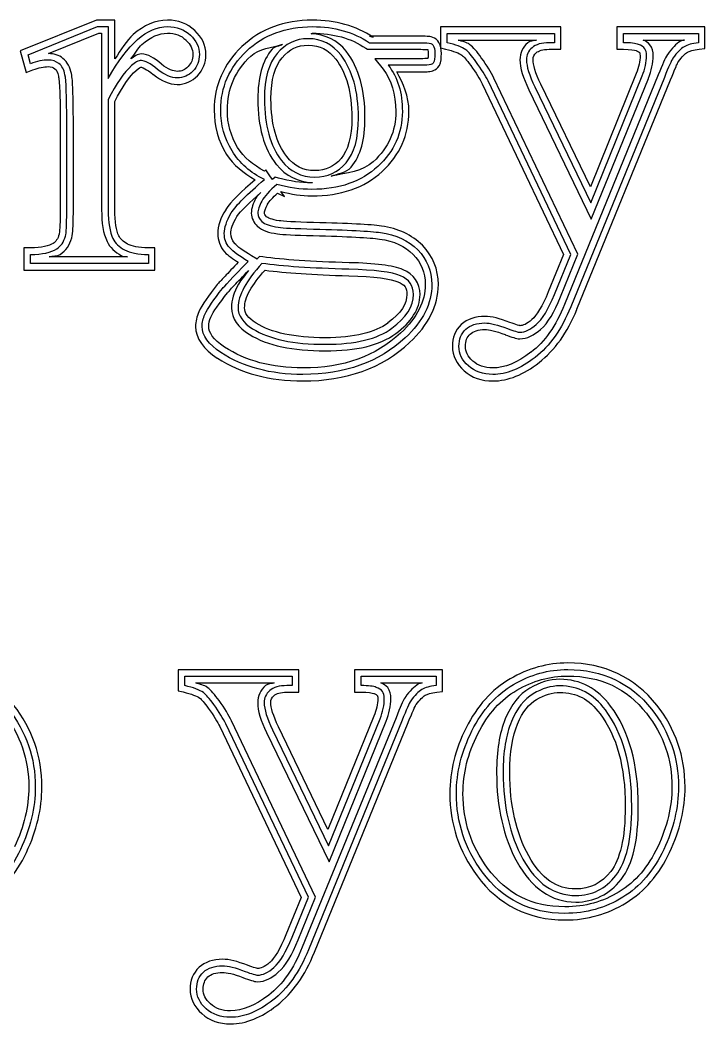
# Model space of a CAD drawing. Extents: x 35 to 204, y 106 to 197.
# Drawn here: x 103.4 to 117.96, y 105.57 to 126.92 of the extents above; entities that cross this region are included whole.
import ezdxf

# ---------------------------------------------------------------- set-up
doc = ezdxf.new("R2010")
doc.units = 0
doc.layers.add('Plast_1', color=7, linetype='CONTINUOUS')

msp = doc.modelspace()

# ---------------------------------------------------------------- linework, layer by layer
at = {"layer": 'Plast_1', "color": 7}
for points in [[(105.02344, 126.91797), (103.40234, 126.26367), (103.53125, 125.80273), (103.67383, 125.85743)], [(105.41418, 126.09159), (105.41418, 126.91776), (105.27356, 126.91776), (105.02344, 126.91797)], [(109.61551, 126.91829), (109.61523, 126.91797)], [(103.62385, 125.98811), (103.57045, 126.18035), (105.0496, 126.77842), (105.27389, 126.77836)], [(104.00389, 126.20508), (105.07614, 126.63867)], [(105.07614, 126.63867), (105.13474, 126.63867), (105.13474, 125.26367), (105.13474, 125.14258), (105.13474, 122.88477)], [(105.27389, 126.77836), (105.27389, 125.67834)], [(109.61518, 126.63885), (109.61523, 126.63867)], [(112.33789, 126.77344), (112.33789, 126.63477), (112.33789, 126.32617), (112.44531, 126.30077)], [(114.645, 126.29688), (114.89695, 126.29688), (114.89695, 126.77344), (112.33789, 126.77344)], [(112.47741, 126.63418), (114.75754, 126.63418), (114.75754, 126.4366), (114.64541, 126.4366)], [(112.47742, 126.43668), (112.47741, 126.63418)], [(117.83207, 126.2989), (117.95707, 126.3106), (117.95707, 126.77349), (116.08598, 126.77349), (116.08598, 126.29693), (116.2266, 126.29693)], [(116.22602, 126.43665), (116.22602, 126.63423), (117.81731, 126.63423), (117.81731, 126.43665)], [(106.9238, 126.49609), (106.9258, 126.49409)], [(110.82738, 126.4366), (111.86332, 126.4366)], [(111.86353, 126.57645), (110.82838, 126.57645), (110.90458, 126.55305)], [(112.71256, 126.49405), (112.71289, 126.49414)], [(112.71289, 126.49414), (114.38086, 126.49414)], [(112.9568, 126.39825), (112.9548, 126.40025), (112.9528, 126.40225)], [(116.64644, 126.49412), (117.52144, 126.49412)], [(108.11523, 126.35547), (108.11323, 126.35547)], [(110.33392, 126.2538), (110.33392, 126.2558)], [(110.75, 126.32031), (110.7852, 126.29691), (111.86332, 126.29691)], [(116.49418, 126.26963), (116.49618, 126.26963), (116.50018, 126.26763)], [(116.56658, 126.22663), (116.56858, 126.22463), (116.57058, 126.22263)], [(117.16595, 126.19338), (117.16195, 126.18938), (117.15995, 126.18538)], [(106.40823, 125.97847), (106.40623, 125.98047)], [(111.86322, 126.09559), (110.9433, 126.09559), (111.11713, 125.87098)], [(111.86332, 125.95608), (111.22788, 125.95608)], [(112.30868, 125.9433), (112.31068, 125.9473), (112.31468, 125.9533)], [(117.39057, 126.02924), (117.39257, 126.03124), (117.39457, 126.03524)], [(104.13867, 125.88473), (104.14067, 125.88473), (104.14267, 125.88273)], [(105.86527, 125.84741), (105.86727, 125.84941)], [(106.2325, 125.76156), (106.2345, 125.76156), (106.2345, 125.75956)], [(111.40629, 125.8162), (111.86332, 125.8162)], [(112.17973, 125.8417), (112.18173, 125.8437)], [(114.34103, 125.49678), (115.53183, 123.02975), (116.62651, 125.73174)], [(116.49848, 125.78513), (115.52191, 123.37497), (114.46723, 125.55661)], [(116.96659, 125.75178), (114.9744, 120.87092)], [(104.21887, 125.72648), (104.21887, 125.72448), (104.21887, 125.72048)], [(113.22266, 125.56444), (114.95313, 121.93163), (114.62891, 121.13866)], [(114.75755, 121.08611), (115.10465, 121.93515), (113.34782, 125.62502)], [(114.88649, 121.03301), (115.25758, 121.93926), (113.47243, 125.68536)], [(114.21484, 125.43749), (114.21484, 125.43549), (115.54297, 122.68549), (116.75586, 125.67767), (116.75586, 125.67967)], [(117.09643, 125.69978), (115.10465, 120.81912)], [(115.23432, 120.76552), (115.23432, 120.76752), (117.2265, 125.64838)], [(105.27389, 125.22979), (105.27389, 122.88558)], [(105.4141, 122.88452), (105.4141, 125.1892)], [(104.25427, 124.73806), (104.25427, 122.84353)], [(104.39281, 122.84288), (104.39281, 124.73854)], [(104.53337, 122.84375), (104.53337, 124.73828)], [(108.84766, 123.8457), (108.84966, 123.8457)], [(108.89456, 123.55845), (108.82226, 123.57995), (108.76566, 123.53115), (108.76366, 123.52915), (108.70896, 123.60535), (108.62306, 123.73035), (108.59376, 123.70695)], [(108.59524, 123.52646), (108.59531, 123.52636)], [(108.51767, 123.25223), (108.51758, 123.25194)], [(108.87116, 123.23614), (109.0196, 123.16384), (108.9434, 123.27322)], [(108.41406, 123.13476), (108.41406, 123.13276)], [(108.65823, 122.99976), (108.66023, 123.00176)], [(107.77143, 122.88867), (107.77143, 122.88667)], [(108.00986, 122.74242), (108.00986, 122.74442)], [(108.44331, 122.53511), (108.44531, 122.53511), (108.44731, 122.53311)], [(104.23257, 122.36501), (104.23257, 122.36301)], [(105.5021, 122.33178), (105.5, 122.33178)], [(104.49997, 122.28511), (104.49997, 122.28711)], [(107.95905, 122.17011), (107.95905, 122.17211)], [(111.04106, 122.26166), (111.04306, 122.26166)], [(103.6232, 122.07395), (103.48453, 122.07395), (103.48453, 121.60325), (106.26773, 121.60325), (106.26773, 122.07395), (106.12906, 122.07395)], [(106.12828, 121.93509), (106.12828, 121.74286), (103.62387, 121.74286), (103.62387, 121.93509)], [(107.74604, 121.99018), (107.74804, 121.98818), (107.75004, 121.98418)], [(108.56067, 121.88084), (108.48837, 121.89084), (108.43957, 121.83814), (108.43757, 121.83614), (108.32038, 121.90644)], [(105.68356, 121.8828), (104.0195, 121.8828)], [(111.54509, 121.60936), (111.54309, 121.60936)], [(107.81262, 121.12103), (107.81262, 121.12303), (107.81462, 121.12303)], [(111.22066, 120.47851), (111.21866, 120.47651)], [(112.77933, 120.4472), (112.77733, 120.4452), (112.77533, 120.4452)], [(114.28125, 120.55077), (114.28125, 120.54877)], [(113.70871, 120.23034), (113.71071, 120.22834)], [(114.26151, 119.8553), (114.25951, 119.8553)], [(107.59376, 119.73027), (107.59576, 119.73027)], [(106.76367, 113.10352), (106.76367, 112.96484), (106.76367, 112.65625), (106.87109, 112.63085)], [(109.07074, 112.6269), (109.3227, 112.6269), (109.3227, 113.10347), (106.76367, 113.10352)], [(106.90256, 112.96406), (109.18269, 112.96406), (109.18269, 112.76648), (109.07056, 112.76648)], [(106.90256, 112.76656), (106.90256, 112.96406)], [(112.25776, 112.62693), (112.38276, 112.64063), (112.38276, 113.10352), (110.51167, 113.10352), (110.51167, 112.62695), (110.65034, 112.62695)], [(110.65117, 112.76652), (110.65117, 112.9641), (112.24245, 112.9641), (112.24245, 112.76652)], [(107.13656, 112.82415), (107.13672, 112.82422)], [(107.13672, 112.82422), (108.80469, 112.82422)], [(107.38079, 112.72835), (107.37879, 112.73035), (107.37679, 112.73235)], [(111.07032, 112.82421), (111.94923, 112.82421)], [(110.91792, 112.59965), (110.92192, 112.59965), (110.92592, 112.59765)], [(110.99232, 112.55665), (110.99432, 112.55465), (110.99432, 112.55265)], [(111.58988, 112.52347), (111.58788, 112.51947), (111.58588, 112.51547)], [(111.81626, 112.35921), (111.81826, 112.36121), (111.82026, 112.36521)], [(110.92232, 112.11514), (109.94575, 109.70304), (108.89302, 111.88663)], [(111.39252, 112.08187), (109.40033, 107.20101)], [(115.72852, 112.16598), (115.73052, 112.16598), (115.73052, 112.16398)], [(107.64648, 111.89452), (109.37695, 108.25976), (109.05273, 107.46874)], [(109.18269, 107.41599), (109.52979, 108.26503), (107.77296, 111.9549)], [(109.31243, 107.36311), (109.68157, 108.26936), (107.89837, 112.01546)], [(108.64063, 111.76562), (109.96875, 109.01562), (111.17969, 112.0078)], [(108.76618, 111.82666), (109.95698, 109.35963), (111.05166, 112.06161)], [(111.52157, 112.02965), (109.52979, 107.14899)], [(109.65805, 107.09553), (111.65024, 111.97835)], [(113.9668, 109.00973), (113.9688, 109.00973)], [(107.20502, 106.77727), (107.20302, 106.77527), (107.20102, 106.77327)], [(108.23436, 106.82024), (108.23236, 106.82024)], [(108.70703, 106.88085), (108.70503, 106.87885)], [(108.1347, 106.56043), (108.1347, 106.55843)]]:
    msp.add_lwpolyline(points, dxfattribs=at)
for points in [[(106.53318, 126.63867)], [(108.98243, 126.40422)], [(109.52445, 126.52204)], [(109.52539, 126.3828)], [(108.54191, 121.74284)], [(108.60733, 121.59956)], [(115.04102, 113.24805)], [(115.04056, 113.10823)], [(115.04102, 112.96875)], [(114.87502, 112.76114)], [(114.87505, 112.90035)], [(114.87505, 112.62101)]]:
    msp.add_lwpolyline(points, close=True, dxfattribs=at)
for points in [[(106.53332, 126.91776), (106.27836, 126.91776), (106.03264, 126.80804), (105.80481, 126.60917)], [(107.11535, 126.69706), (106.96141, 126.84244), (106.75786, 126.91776), (106.53332, 126.91776)], [(109.61523, 126.91797), (109.01717, 126.91797), (108.50804, 126.72921), (108.11523, 126.35547)], [(110.90458, 126.55305), (110.53846, 126.79714), (110.10458, 126.91829), (109.61551, 126.91829)], [(105.27389, 125.67834), (105.683283, 126.411687), (106.103357, 126.77836), (106.53411, 126.77836)], [(105.80481, 126.60917), (105.66827, 126.48999), (105.54301, 126.27434), (105.41418, 126.09159)], [(105.98826, 126.39844), (106.1805, 126.56624), (106.35739, 126.63867), (106.53318, 126.63867)], [(106.53317, 126.63867), (106.70022, 126.63867), (106.82142, 126.59277), (106.9238, 126.49609)], [(106.53411, 126.77836), (106.729903, 126.77836), (106.89188, 126.71784), (107.02004, 126.5968)], [(107.02004, 126.5968), (107.148193, 126.47932), (107.21227, 126.342263), (107.21227, 126.18563)], [(107.35168, 126.18534), (107.35168, 126.3794), (107.26538, 126.55888), (107.11535, 126.69706)], [(108.21084, 126.25505), (108.577513, 126.603923), (109.045643, 126.77836), (109.61523, 126.77836)], [(109.58978, 126.62885), (109.60028, 126.62897), (109.60468, 126.63885), (109.61518, 126.63885)], [(110.33392, 126.2558), (110.14706, 126.49762), (109.88098, 126.6078), (109.58978, 126.62885)], [(109.61523, 126.77836), (110.081577, 126.77836), (110.485627, 126.66444), (110.82738, 126.4366)], [(109.61523, 126.63867), (110.05886, 126.63867), (110.43261, 126.53191), (110.75, 126.32031)], [(105.75779, 126.0918), (105.83449, 126.1857), (105.9135, 126.33318), (105.98826, 126.39844)], [(106.9258, 126.49409), (107.03119, 126.39749), (107.07229, 126.30408), (107.07229, 126.1855)], [(108.30665, 126.15422), (108.4825, 126.32153), (108.75677, 126.3236), (108.98243, 126.40422)], [(108.98242, 126.4043), (108.91262, 126.354), (108.81472, 126.3663), (108.75586, 126.29688)], [(109.52445, 126.52204), (109.261017, 126.52204), (109.0403, 126.417023), (108.8623, 126.20699)], [(108.96875, 126.11718), (109.1248, 126.30132), (109.29903, 126.3828), (109.52539, 126.3828)], [(110.22398, 126.16961), (110.04242, 126.404563), (109.809243, 126.52204), (109.52445, 126.52204)], [(109.52539, 126.3828), (109.77182, 126.3828), (109.9533, 126.291), (110.11328, 126.08397)], [(111.86332, 126.4366), (112.0164, 126.4366), (112.1054, 126.431267), (112.13032, 126.4206)], [(112.05298, 126.57245), (112.00368, 126.57545), (111.94169, 126.57645), (111.86353, 126.57645)], [(112.17213, 126.55095), (112.12453, 126.56865), (112.09723, 126.56975), (112.05298, 126.57245)], [(112.13032, 126.4206), (112.155253, 126.413467), (112.173053, 126.399233), (112.18372, 126.3779)], [(112.30298, 126.44353), (112.27548, 126.49363), (112.22368, 126.53463), (112.17213, 126.55095)], [(112.18372, 126.3779), (112.205053, 126.345833), (112.21572, 126.288873), (112.21572, 126.20702)], [(112.35568, 126.2072), (112.35568, 126.2968), (112.34768, 126.36957), (112.30298, 126.44353)], [(112.87257, 126.28717), (112.79069, 126.344103), (112.658973, 126.39394), (112.47742, 126.43668)], [(112.9528, 126.40225), (112.8942, 126.44295), (112.79392, 126.46475), (112.71256, 126.49405)], [(113.20485, 126.117), (113.11205, 126.24692), (113.03794, 126.33739), (112.9568, 126.39825)], [(114.19141, 126.43554), (114.08652, 126.34494), (114.02539, 126.21272), (114.02539, 126.07421)], [(114.38086, 126.49414), (114.31916, 126.47174), (114.23984, 126.47764), (114.19141, 126.43554)], [(114.64541, 126.4366), (114.48521, 126.4366), (114.36417, 126.401003), (114.28229, 126.32981)], [(116.54642, 126.39925), (116.485887, 126.424183), (116.379087, 126.43665), (116.22602, 126.43665)], [(116.67991, 126.30845), (116.651443, 126.347583), (116.606947, 126.37785), (116.54642, 126.39925)], [(116.78902, 126.39256), (116.75322, 126.44036), (116.69962, 126.46736), (116.64644, 126.49412)], [(116.85742, 126.16404), (116.85742, 126.24554), (116.84062, 126.32529), (116.78902, 126.39256)], [(117.44134, 126.47072), (117.34294, 126.41162), (117.25749, 126.31925), (117.16595, 126.19338)], [(117.52144, 126.49412), (117.49764, 126.48382), (117.46304, 126.48372), (117.44134, 126.47072)], [(117.81731, 126.43665), (117.685597, 126.422383), (117.58414, 126.393917), (117.51294, 126.35125)], [(104.31248, 126.10352), (104.22708, 126.17232), (104.11764, 126.20384), (104.00389, 126.20508)], [(105.9785, 126.19727), (105.8947, 126.19727), (105.82678, 126.14147), (105.75779, 126.0918)], [(106.40623, 125.98047), (106.24591, 126.11087), (106.12992, 126.19727), (105.9785, 126.19727)], [(107.07229, 126.1855), (107.07229, 126.07765), (107.04199, 126.00158), (106.97269, 125.92964)], [(107.21227, 126.18563), (107.21227, 126.04679), (107.165993, 125.929313), (107.07344, 125.8332)], [(107.17395, 125.73612), (107.28978, 125.85641), (107.35168, 126.0155), (107.35168, 126.18534)], [(108.11323, 126.35547), (107.72687, 125.98426), (107.52729, 125.52489), (107.52729, 125.00586)], [(107.66617, 125.00551), (107.66617, 125.489663), (107.847727, 125.906177), (108.21084, 126.25505)], [(108.75586, 126.29688), (108.5472, 126.05066), (108.45508, 125.6936), (108.45508, 125.24023)], [(108.8623, 126.20699), (108.684307, 125.996957), (108.59531, 125.674783), (108.59531, 125.24047)], [(110.59243, 124.83998), (110.59243, 125.406007), (110.469613, 125.849217), (110.22398, 126.16961)], [(110.73236, 124.83973), (110.73236, 125.42594), (110.60369, 125.90192), (110.33392, 126.2538)], [(111.86332, 126.29691), (111.93822, 126.29691), (111.99742, 126.29491), (112.03715, 126.29291)], [(112.03715, 126.29291), (112.06895, 126.29091), (112.07635, 126.28891), (112.06835, 126.29291)], [(112.06835, 126.29291), (112.06435, 126.29791), (112.07635, 126.27091), (112.07635, 126.20701)], [(112.07635, 126.20701), (112.07635, 126.13731), (112.06835, 126.10961), (112.06635, 126.09959)], [(112.21572, 126.20702), (112.21572, 126.11446), (112.20682, 126.05038), (112.18902, 126.01478)], [(112.31468, 125.9533), (112.35408, 126.0322), (112.35568, 126.1057), (112.35568, 126.2072)], [(112.44531, 126.30077), (112.61797, 126.26017), (112.73733, 126.21057), (112.79297, 126.17187)], [(112.79297, 126.17187), (112.82657, 126.14587), (112.89493, 126.07207), (112.97852, 125.95507)], [(113.09151, 126.03619), (113.00251, 126.16079), (112.92953, 126.24445), (112.87257, 126.28717)], [(114.28229, 126.32981), (114.20397, 126.26217), (114.16481, 126.17673), (114.16481, 126.07349)], [(114.30512, 126.07419), (114.30512, 126.14219), (114.32172, 126.17989), (114.37352, 126.22458)], [(114.37352, 126.22458), (114.42142, 126.26618), (114.50547, 126.29688), (114.645, 126.29688)], [(116.2266, 126.29693), (116.37209, 126.29693), (116.47193, 126.27873), (116.49418, 126.26963)], [(116.57858, 126.16403), (116.57858, 126.0414), (116.55288, 125.91625), (116.49848, 125.78513)], [(116.50018, 126.26763), (116.54198, 126.25283), (116.55868, 126.23753), (116.56658, 126.22663)], [(116.57058, 126.22263), (116.56758, 126.22663), (116.57858, 126.21003), (116.57858, 126.16403)], [(116.62651, 125.73174), (116.687043, 125.877693), (116.71731, 126.02187), (116.71731, 126.16427)], [(116.71731, 126.16427), (116.71731, 126.228337), (116.704843, 126.276397), (116.67991, 126.30845)], [(116.75586, 125.67967), (116.82206, 125.83985), (116.85742, 126.0025), (116.85742, 126.16404)], [(117.15995, 126.18538), (117.10815, 126.10488), (117.05636, 125.97808), (116.96659, 125.75178)], [(117.51294, 126.35125), (117.44174, 126.308517), (117.36342, 126.228417), (117.27798, 126.11095)], [(117.39457, 126.03524), (117.47147, 126.13959), (117.54116, 126.20677), (117.58402, 126.2325)], [(117.58402, 126.2325), (117.62862, 126.2592), (117.71248, 126.2859), (117.83207, 126.2989)], [(103.99764, 126.06821), (103.88728, 126.06821), (103.762683, 126.04151), (103.62385, 125.98811)], [(104.22725, 125.99341), (104.166717, 126.043277), (104.09018, 126.06821), (103.99764, 126.06821)], [(104.35541, 125.75312), (104.334077, 125.863473), (104.291357, 125.94357), (104.22725, 125.99341)], [(104.49217, 125.7793), (104.46667, 125.91137), (104.41007, 126.02766), (104.31248, 126.10352)], [(105.7705, 125.95067), (105.610307, 125.804717), (105.44477, 125.564423), (105.27389, 125.22979)], [(105.97876, 126.05747), (105.914693, 126.05747), (105.845273, 126.02187), (105.7705, 125.95067)], [(106.32051, 125.87058), (106.167437, 125.995173), (106.05352, 126.05747), (105.97876, 126.05747)], [(106.74222, 125.82808), (106.66332, 125.82808), (106.54933, 125.87008), (106.40823, 125.97847)], [(107.80665, 125.00578), (107.80665, 125.45506), (107.96679, 125.82768), (108.30665, 126.15422)], [(108.73438, 125.24022), (108.73438, 125.65548), (108.82138, 125.94333), (108.96875, 126.11718)], [(110.11328, 126.08397), (110.33478, 125.79506), (110.45312, 125.38568), (110.45313, 124.83983)], [(111.22788, 125.95608), (111.427233, 125.699767), (111.52691, 125.372253), (111.52691, 124.97354)], [(112.03705, 126.09959), (111.99735, 126.09759), (111.93815, 126.09559), (111.86322, 126.09559)], [(112.13032, 125.97208), (112.105387, 125.961413), (112.016387, 125.95608), (111.86332, 125.95608)], [(112.06635, 126.09959), (112.06935, 126.10159), (112.06685, 126.10159), (112.03705, 126.09959)], [(112.18902, 126.01478), (112.178353, 125.99698), (112.158787, 125.982747), (112.13032, 125.97208)], [(112.18173, 125.8437), (112.22803, 125.8614), (112.27673, 125.89), (112.30868, 125.9433)], [(112.97852, 125.95507), (113.09317, 125.79524), (113.17494, 125.66305), (113.22266, 125.56444)], [(113.34782, 125.62502), (113.29442, 125.73538), (113.208983, 125.872437), (113.09151, 126.03619)], [(113.47243, 125.68536), (113.41333, 125.80747), (113.32514, 125.94932), (113.20485, 126.117)], [(114.02539, 126.07421), (114.02539, 125.89603), (114.09299, 125.69236), (114.21484, 125.43749)], [(114.16481, 126.07349), (114.16481, 125.934657), (114.22355, 125.74242), (114.34103, 125.49678)], [(114.46723, 125.55661), (114.35416, 125.79302), (114.30512, 125.9747), (114.30512, 126.07419)], [(117.27798, 126.11095), (117.245913, 126.061083), (117.185397, 125.924027), (117.09643, 125.69978)], [(117.2265, 125.64838), (117.3132, 125.86693), (117.3766, 126.00626), (117.39057, 126.02924)], [(103.67383, 125.85743), (103.8011, 125.90643), (103.91019, 125.92773), (103.99805, 125.92773)], [(103.99805, 125.92773), (104.06555, 125.92773), (104.10506, 125.91243), (104.13867, 125.88473)], [(104.14267, 125.88273), (104.17327, 125.85893), (104.20167, 125.81513), (104.21887, 125.72648)], [(104.39281, 124.73854), (104.39281, 125.308127), (104.380343, 125.64632), (104.35541, 125.75312)], [(104.52337, 125.42383), (104.51737, 125.59304), (104.51017, 125.69956), (104.49217, 125.7793)], [(105.4141, 125.1892), (105.57459, 125.49784), (105.73081, 125.72489), (105.86527, 125.84741)], [(105.86727, 125.84941), (105.92767, 125.90691), (105.96617, 125.91781), (105.9786, 125.91781)], [(105.9786, 125.91781), (105.9756, 125.91781), (106.08805, 125.87911), (106.2325, 125.76156)], [(106.2345, 125.75956), (106.4053, 125.62757), (106.57254, 125.54862), (106.74231, 125.54862)], [(106.74236, 125.68902), (106.617767, 125.68902), (106.47715, 125.74954), (106.32051, 125.87058)], [(106.97269, 125.92964), (106.90239, 125.85674), (106.8355, 125.82808), (106.74222, 125.82808)], [(106.74231, 125.54862), (106.90534, 125.54862), (107.05907, 125.61682), (107.17395, 125.73612)], [(107.07344, 125.8332), (106.98088, 125.73708), (106.87052, 125.68902), (106.74236, 125.68902)], [(111.11713, 125.87098), (111.29496, 125.64234), (111.38666, 125.34801), (111.38666, 124.97255)], [(111.66606, 124.97245), (111.66606, 125.30577), (111.54335, 125.56654), (111.40629, 125.8162)], [(111.86332, 125.8162), (111.94142, 125.8162), (112.00351, 125.81715), (112.05277, 125.8202)], [(112.05277, 125.8202), (112.09977, 125.8232), (112.12557, 125.81984), (112.17973, 125.8417)], [(104.21887, 125.72048), (104.22487, 125.69378), (104.23817, 125.58006), (104.24427, 125.41384)], [(104.24427, 125.41384), (104.25027, 125.24763), (104.25427, 125.02184), (104.25427, 124.73806)], [(104.53337, 124.73828), (104.53337, 125.02409), (104.53037, 125.25185), (104.52337, 125.42383)], [(108.45508, 125.24023), (108.45508, 124.65776), (108.58035, 124.18771), (108.84766, 123.8457)], [(108.59531, 125.24047), (108.59531, 124.678003), (108.716347, 124.24191), (108.95842, 123.93219)], [(109.06836, 124.01757), (108.85152, 124.29501), (108.73438, 124.69777), (108.73438, 125.24022)], [(107.52729, 125.00586), (107.52729, 124.66552), (107.61399, 124.34715), (107.78706, 124.0625)], [(107.90646, 124.13511), (107.746267, 124.398543), (107.66617, 124.688677), (107.66617, 125.00551)], [(108.0254, 124.2089), (107.87878, 124.45066), (107.80665, 124.71312), (107.80665, 125.00578)], [(111.38666, 124.97255), (111.38666, 124.55248), (111.23312, 124.2079), (110.90814, 123.90614)], [(111.52691, 124.97354), (111.52691, 124.517873), (111.352473, 124.128063), (111.0036, 123.80411)], [(111.0977, 123.70096), (111.47047, 124.04711), (111.66606, 124.48118), (111.66606, 124.97245)], [(110.45313, 124.83983), (110.45312, 124.4242), (110.36693, 124.1402), (110.22461, 123.9746)], [(110.33077, 123.88414), (110.50521, 124.087053), (110.59243, 124.405667), (110.59243, 124.83998)], [(110.43744, 123.79286), (110.64395, 124.03308), (110.73236, 124.38674), (110.73236, 124.83973)], [(107.78706, 124.0625), (107.92955, 123.83136), (108.15577, 123.66851), (108.39643, 123.52148)], [(108.59531, 123.52636), (108.296277, 123.67232), (108.06666, 123.875237), (107.90646, 124.13511)], [(108.59376, 123.70695), (108.35539, 123.83805), (108.15697, 123.99548), (108.0254, 124.2089)], [(108.84966, 123.8457), (109.0444, 123.59854), (109.31699, 123.47837), (109.61724, 123.46289)], [(108.95842, 123.93219), (109.14354, 123.697237), (109.378497, 123.57976), (109.66329, 123.57976)], [(109.66406, 123.71874), (109.41763, 123.71874), (109.23196, 123.80994), (109.06836, 124.01757)], [(109.66329, 123.57976), (109.933843, 123.57976), (110.156337, 123.68122), (110.33077, 123.88414)], [(110.22461, 123.9746), (110.07342, 123.79872), (109.89974, 123.71874), (109.66406, 123.71874)], [(110.90814, 123.90614), (110.68925, 123.70288), (110.34131, 123.6646), (110.01361, 123.5995)], [(111.0036, 123.80411), (110.654727, 123.480157), (110.186597, 123.31818), (109.59921, 123.31818)], [(109.59965, 123.17752), (110.21268, 123.17752), (110.72022, 123.35045), (111.0977, 123.70096)], [(110.01361, 123.5995), (110.15929, 123.6586), (110.32915, 123.6669), (110.43744, 123.79286)], [(108.39643, 123.52148), (108.11346, 123.2758), (107.87525, 123.05691), (107.77143, 122.88867)], [(107.89037, 122.81626), (107.99361, 122.983573), (108.228567, 123.220307), (108.59524, 123.52646)], [(108.85696, 123.42498), (108.700327, 123.2897), (108.59353, 123.17044), (108.53657, 123.0672)], [(109.59921, 123.31818), (109.357137, 123.31818), (109.10972, 123.35378), (108.85696, 123.42498)], [(109.59964, 123.45689), (109.37124, 123.45689), (109.13613, 123.49039), (108.89456, 123.55845)], [(109.61724, 123.46289), (109.61024, 123.46284), (109.60714, 123.45689), (109.59964, 123.45689)], [(108.00986, 122.74442), (108.07356, 122.84733), (108.29608, 123.05128), (108.51767, 123.25223)], [(108.51758, 123.25194), (108.48868, 123.21404), (108.43488, 123.17254), (108.41406, 123.13476)], [(108.66023, 123.00176), (108.69233, 123.05936), (108.78221, 123.14916), (108.87116, 123.23614)], [(108.9434, 123.27322), (109.16416, 123.22062), (109.38479, 123.17752), (109.59965, 123.17752)], [(108.41406, 123.13276), (108.35416, 123.0209), (108.31636, 122.91657), (108.31636, 122.8105)], [(108.53657, 123.0672), (108.48317, 122.967527), (108.45647, 122.88209), (108.45647, 122.81089)], [(108.59573, 122.81031), (108.59573, 122.84621), (108.61263, 122.91385), (108.65823, 122.99976)], [(104.25427, 122.84353), (104.25427, 122.70259), (104.25027, 122.58998), (104.24627, 122.50759)], [(104.36611, 122.32491), (104.38391, 122.385443), (104.39281, 122.5581), (104.39281, 122.84288)], [(104.52537, 122.49219), (104.53037, 122.58249), (104.53337, 122.69991), (104.53337, 122.84375)], [(105.13474, 122.88477), (105.13474, 122.60258), (105.16674, 122.38185), (105.24997, 122.21094)], [(105.27389, 122.88558), (105.27389, 122.61502), (105.30771, 122.410323), (105.37535, 122.27149)], [(105.5, 122.33178), (105.448, 122.43854), (105.4141, 122.62558), (105.4141, 122.88452)], [(107.77143, 122.88667), (107.66397, 122.70627), (107.60151, 122.54065), (107.60151, 122.37886)], [(107.74086, 122.37839), (107.74086, 122.502983), (107.790697, 122.64894), (107.89037, 122.81626)], [(107.88095, 122.37914), (107.88095, 122.46614), (107.91895, 122.58919), (108.00986, 122.74242)], [(108.31636, 122.8105), (108.31636, 122.70623), (108.36886, 122.60953), (108.44331, 122.53511)], [(108.45647, 122.81089), (108.45647, 122.750357), (108.484937, 122.691617), (108.54187, 122.63467)], [(108.63873, 122.73611), (108.60423, 122.77201), (108.59573, 122.79431), (108.59573, 122.81031)], [(108.44731, 122.53311), (108.54815, 122.43831), (108.68564, 122.39976), (108.86918, 122.37296)], [(108.54187, 122.63467), (108.602403, 122.577737), (108.7181, 122.536797), (108.88896, 122.51185)], [(108.90826, 122.65021), (108.75112, 122.67311), (108.65977, 122.71691), (108.63873, 122.73611)], [(109.64069, 122.61311), (109.24332, 122.62371), (108.98695, 122.63891), (108.90826, 122.65021)], [(111.08209, 122.53691), (110.84622, 122.57171), (110.37572, 122.59521), (109.64069, 122.61311)], [(111.95123, 122.12871), (111.73168, 122.35228), (111.43663, 122.48736), (111.08209, 122.53691)], [(104.23257, 122.36301), (104.20387, 122.26251), (104.16087, 122.20623), (104.10367, 122.16965)], [(104.17922, 122.05257), (104.268213, 122.109503), (104.33051, 122.200283), (104.36611, 122.32491)], [(104.24627, 122.50759), (104.24227, 122.42519), (104.23317, 122.36688), (104.23257, 122.36501)], [(104.49997, 122.28711), (104.51677, 122.34521), (104.52077, 122.40276), (104.52537, 122.49219)], [(105.68765, 122.15405), (105.58915, 122.20775), (105.53361, 122.26633), (105.5021, 122.33178)], [(107.60151, 122.37886), (107.60151, 122.237), (107.65301, 122.10093), (107.74604, 121.99018)], [(107.85299, 122.07935), (107.778237, 122.16835), (107.74086, 122.26803), (107.74086, 122.37839)], [(107.95905, 122.17211), (107.90355, 122.23871), (107.88095, 122.30092), (107.88095, 122.37914)], [(108.86918, 122.37296), (108.98986, 122.35566), (109.23279, 122.34656), (109.63285, 122.33586)], [(108.88896, 122.51185), (108.98864, 122.497583), (109.237837, 122.485117), (109.63655, 122.47445)], [(109.63285, 122.33586), (110.36451, 122.31806), (110.84262, 122.29086), (111.04106, 122.26166)], [(109.63655, 122.47445), (110.369897, 122.45665), (110.845147, 122.43175), (111.0623, 122.39975)], [(111.0623, 122.39975), (111.393373, 122.353483), (111.656807, 122.230663), (111.8526, 122.03129)], [(104.10367, 122.16965), (104.01927, 122.11505), (103.85778, 122.07395), (103.6232, 122.07395)], [(104.25388, 121.9355), (104.37423, 122.0125), (104.45734, 122.13708), (104.49997, 122.28511)], [(105.24997, 122.21094), (105.31097, 122.08415), (105.41818, 121.98264), (105.55466, 121.9082)], [(105.37535, 122.27149), (105.421617, 122.17537), (105.503497, 122.09527), (105.62099, 122.03119)], [(106.12906, 122.07395), (105.92183, 122.07395), (105.77288, 122.10755), (105.68765, 122.15405)], [(108.32038, 121.90644), (108.14359, 122.01183), (108.02132, 122.10314), (107.95905, 122.17011)], [(111.04306, 122.26166), (111.35066, 122.21866), (111.58197, 122.10871), (111.754, 121.93353)], [(112.29108, 121.29472), (112.29108, 121.61774), (112.17379, 121.90547), (111.95123, 122.12871)], [(103.62387, 121.93509), (103.873063, 121.93509), (104.05818, 121.97425), (104.17922, 122.05257)], [(104.0195, 121.8828), (104.0924, 121.9042), (104.19532, 121.8979), (104.25388, 121.9355)], [(105.55466, 121.9082), (105.58826, 121.8899), (105.64586, 121.8963), (105.68356, 121.8828)], [(105.62099, 122.03119), (105.738463, 121.967123), (105.90756, 121.93509), (106.12828, 121.93509)], [(107.75004, 121.98418), (107.81464, 121.91368), (107.93093, 121.84045), (108.0391, 121.76738)], [(108.24815, 121.78566), (108.06303, 121.896013), (107.93131, 121.99391), (107.85299, 122.07935)], [(111.754, 121.93353), (111.92928, 121.75825), (112.01181, 121.55502), (112.01181, 121.29486)], [(111.8526, 122.03129), (112.05196, 121.831937), (112.15164, 121.586303), (112.15164, 121.29439)], [(107.70348, 121.20895), (107.728413, 121.241017), (107.90997, 121.433253), (108.24815, 121.78566)], [(108.0391, 121.76738), (107.93312, 121.65663), (107.82351, 121.54197), (107.75785, 121.47246)], [(108.54191, 121.74284), (108.37459, 121.56128), (108.248213, 121.392183), (108.16278, 121.23555)], [(110.38951, 121.62002), (109.58853, 121.641353), (108.972663, 121.682293), (108.54191, 121.74284)], [(110.3927, 121.75975), (109.59456, 121.78105), (108.98185, 121.82165), (108.56067, 121.88084)], [(111.54309, 121.60936), (111.31526, 121.70576), (110.94716, 121.74534), (110.3927, 121.75975)], [(107.75785, 121.47246), (107.66655, 121.37586), (107.62405, 121.33364), (107.59379, 121.29472)], [(107.95915, 121.28123), (108.02785, 121.35393), (108.14185, 121.47251), (108.25603, 121.59178)], [(108.25603, 121.59178), (108.18253, 121.49528), (108.09134, 121.39467), (108.04119, 121.30271)], [(108.28507, 121.16792), (108.35507, 121.29623), (108.46983, 121.44464), (108.60733, 121.59956)], [(108.60738, 121.5996), (109.04326, 121.5423), (109.61909, 121.5009), (110.38668, 121.48046)], [(110.38668, 121.48046), (110.92769, 121.46646), (111.29061, 121.41366), (111.43355, 121.35351)], [(111.48953, 121.48118), (111.304417, 121.5595), (110.937743, 121.60578), (110.38951, 121.62002)], [(111.76187, 121.08603), (111.76187, 121.27115), (111.67109, 121.402867), (111.48953, 121.48118)], [(111.90251, 121.08592), (111.90251, 121.31664), (111.76336, 121.51521), (111.54509, 121.60936)], [(107.59379, 121.29472), (107.40245, 121.05632), (107.27336, 120.86933), (107.20317, 120.7166)], [(107.81462, 121.12303), (107.80962, 121.11603), (107.86882, 121.18563), (107.95915, 121.28123)], [(108.04119, 121.30271), (107.94789, 121.13164), (107.8947, 120.96459), (107.8947, 120.80271)], [(111.43355, 121.35351), (111.57841, 121.29101), (111.62301, 121.22544), (111.62301, 121.08593)], [(112.01181, 121.29486), (112.01181, 120.93621), (111.84833, 120.59797), (111.49032, 120.26361)], [(112.15164, 121.29439), (112.15164, 120.892117), (111.962963, 120.514763), (111.58561, 120.16233)], [(111.6817, 120.06035), (112.0784, 120.43085), (112.29108, 120.84883), (112.29108, 121.29472)], [(107.32968, 120.65894), (107.390213, 120.79066), (107.514813, 120.973997), (107.70348, 121.20895)], [(107.45715, 120.6015), (107.50785, 120.71185), (107.62736, 120.89032), (107.81262, 121.12103)], [(108.16278, 121.23555), (108.07734, 121.07891), (108.03462, 120.934733), (108.03462, 120.80302)], [(108.17374, 120.80268), (108.17374, 120.90423), (108.20754, 121.02571), (108.28507, 121.16792)], [(111.62301, 121.08593), (111.62301, 120.88516), (111.50639, 120.68781), (111.22066, 120.47851)], [(111.30263, 120.36515), (111.60879, 120.589423), (111.76187, 120.829717), (111.76187, 121.08603)], [(111.38689, 120.25389), (111.71184, 120.49271), (111.90251, 120.77492), (111.90251, 121.08592)], [(114.62891, 121.13866), (114.5047, 120.83159), (114.37681, 120.63306), (114.28125, 120.55077)], [(114.37308, 120.44532), (114.50124, 120.55568), (114.629397, 120.769277), (114.75755, 121.08611)], [(114.46461, 120.34161), (114.62491, 120.48012), (114.75466, 120.70709), (114.88649, 121.03301)], [(114.9744, 120.87092), (114.78898, 120.41425), (114.55089, 120.07891), (114.26151, 119.8553)], [(107.20317, 120.7166), (107.15667, 120.61515), (107.13087, 120.50888), (107.13087, 120.40214)], [(107.27098, 120.40263), (107.27098, 120.488063), (107.290547, 120.5735), (107.32968, 120.65894)], [(107.8947, 120.80271), (107.8947, 120.57565), (108.04158, 120.37911), (108.27165, 120.23631)], [(108.03462, 120.80302), (108.03462, 120.63214), (108.137857, 120.482623), (108.34433, 120.35447)], [(108.41788, 120.47261), (108.23501, 120.58611), (108.17374, 120.68799), (108.17374, 120.80268)], [(113.27933, 120.61712), (113.08424, 120.61712), (112.90855, 120.56252), (112.77933, 120.4472)], [(113.80862, 120.49016), (113.59727, 120.57176), (113.4278, 120.61712), (113.27933, 120.61712)], [(115.10465, 120.81912), (114.91241, 120.345647), (114.659653, 119.987873), (114.34638, 119.7458)], [(114.43158, 119.63661), (114.76781, 119.89682), (115.03556, 120.27662), (115.23432, 120.76552)], [(107.13087, 120.40214), (107.13087, 120.14532), (107.30748, 119.92112), (107.59376, 119.73027)], [(107.67147, 119.84728), (107.404477, 120.025273), (107.27098, 120.21039), (107.27098, 120.40263)], [(107.41025, 120.40228), (107.41025, 120.46638), (107.42535, 120.53207), (107.45715, 120.6015)], [(107.74814, 119.96478), (107.502, 120.12935), (107.41025, 120.27498), (107.41025, 120.40228)], [(109.88663, 120.16206), (109.22906, 120.16206), (108.74042, 120.27263), (108.41788, 120.47261)], [(111.21866, 120.47651), (110.95387, 120.27713), (110.51088, 120.16206), (109.88663, 120.16206)], [(112.77533, 120.4452), (112.65218, 120.32661), (112.58978, 120.15977), (112.58978, 119.98036)], [(112.87257, 120.34387), (112.97225, 120.432863), (113.107527, 120.47736), (113.2784, 120.47736)], [(113.2784, 120.47736), (113.39588, 120.47736), (113.556077, 120.438203), (113.75899, 120.35989)], [(113.97269, 120.43356), (113.93309, 120.44546), (113.87799, 120.46416), (113.80862, 120.49016)], [(114.02539, 120.41986), (114.04249, 120.41986), (114.01229, 120.42186), (113.97269, 120.43356)], [(114.28125, 120.54877), (114.17146, 120.45157), (114.08413, 120.41986), (114.02539, 120.41986)], [(114.02599, 120.27979), (114.132783, 120.27979), (114.24848, 120.334967), (114.37308, 120.44532)], [(108.27165, 120.23631), (108.6611, 119.99485), (109.19881, 119.88475), (109.88689, 119.88475)], [(108.34433, 120.35447), (108.700323, 120.13375), (109.214733, 120.02339), (109.88756, 120.02339)], [(111.49032, 120.26361), (110.96223, 119.76937), (110.2787, 119.52142), (109.4122, 119.52142)], [(109.88689, 119.88475), (110.54421, 119.88475), (111.0465, 119.99758), (111.38689, 120.25389)], [(109.88756, 120.02339), (110.528347, 120.02339), (111.000037, 120.13731), (111.30263, 120.36515)], [(112.72839, 119.98075), (112.72839, 120.13027), (112.77645, 120.25131), (112.87257, 120.34387)], [(112.86693, 119.9803), (112.86693, 120.09809), (112.89963, 120.17425), (112.96653, 120.24006)], [(112.96653, 120.24006), (113.03653, 120.30206), (113.1332, 120.33776), (113.27903, 120.33776)], [(113.27903, 120.33776), (113.36553, 120.33776), (113.51424, 120.30536), (113.70871, 120.23034)], [(113.71071, 120.22834), (113.78371, 120.20094), (113.84294, 120.18064), (113.89235, 120.16584)], [(113.75899, 120.35989), (113.90139, 120.30649), (113.99039, 120.27979), (114.02599, 120.27979)], [(114.02516, 120.14044), (114.18, 120.14044), (114.32521, 120.21814), (114.46461, 120.34161)], [(109.41217, 119.24394), (110.33276, 119.24394), (111.0991, 119.51509), (111.6817, 120.06035)], [(111.58561, 120.16233), (111.030263, 119.642583), (110.305817, 119.38271), (109.41227, 119.38271)], [(112.58978, 119.98036), (112.58978, 119.78356), (112.68028, 119.60181), (112.83783, 119.46083)], [(112.93131, 119.56424), (112.79603, 119.68528), (112.72839, 119.824117), (112.72839, 119.98075)], [(113.02318, 119.6678), (112.91018, 119.7689), (112.86693, 119.86383), (112.86693, 119.9803)], [(113.89235, 120.16584), (113.94175, 120.15104), (113.97245, 120.14044), (114.02516, 120.14044)], [(109.41227, 119.38271), (108.725203, 119.38271), (108.144937, 119.537567), (107.67147, 119.84728)], [(109.4122, 119.52142), (108.74609, 119.52142), (108.19573, 119.67199), (107.74814, 119.96478)], [(114.25951, 119.8553), (113.96634, 119.62616), (113.69827, 119.52131), (113.44896, 119.52131)], [(107.59576, 119.73027), (108.0951, 119.40363), (108.70414, 119.24394), (109.41217, 119.24394)], [(113.44928, 119.38269), (113.239247, 119.38269), (113.06659, 119.443207), (112.93131, 119.56424)], [(113.44896, 119.52131), (113.26572, 119.52131), (113.13172, 119.57071), (113.02318, 119.6678)], [(113.44916, 119.24403), (113.77655, 119.24403), (114.10532, 119.3816), (114.43158, 119.63661)], [(114.34638, 119.7458), (114.036667, 119.503727), (113.737633, 119.38269), (113.44928, 119.38269)], [(112.83783, 119.46083), (112.99985, 119.31587), (113.21233, 119.24403), (113.44916, 119.24403)], [(115.04102, 113.24805), (114.61071, 113.24805), (114.1991, 113.13331), (113.81641, 112.9082)], [(116.93359, 112.35156), (116.46172, 112.94328), (115.8168, 113.24805), (115.04102, 113.24805)], [(113.88714, 112.78784), (114.250253, 113.001433), (114.634727, 113.10823), (115.04056, 113.10823)], [(113.95703, 112.66797), (114.30057, 112.87005), (114.65966, 112.96875), (115.04102, 112.96875)], [(115.04056, 113.10823), (115.781027, 113.10823), (116.375533, 112.826997), (116.82408, 112.26453)], [(115.04102, 112.96875), (115.74616, 112.96875), (116.28963, 112.71095), (116.71484, 112.17773)], [(107.29771, 112.61704), (107.215837, 112.673973), (107.08412, 112.723813), (106.90256, 112.76656)], [(107.37679, 112.73235), (107.31819, 112.77305), (107.21792, 112.79485), (107.13656, 112.82415)], [(107.63079, 112.4471), (107.53799, 112.57701), (107.46193, 112.66749), (107.38079, 112.72835)], [(108.61719, 112.76562), (108.51231, 112.67502), (108.45117, 112.5428), (108.45117, 112.40429)], [(108.80469, 112.82422), (108.74379, 112.80202), (108.66511, 112.80702), (108.61719, 112.76562)], [(109.07056, 112.76648), (108.91036, 112.76648), (108.78932, 112.73088), (108.70744, 112.65968)], [(110.97156, 112.72912), (110.911027, 112.754053), (110.80423, 112.76652), (110.65117, 112.76652)], [(111.10506, 112.63832), (111.076593, 112.677453), (111.032093, 112.70772), (110.97156, 112.72912)], [(111.21485, 112.72265), (111.17905, 112.77055), (111.12375, 112.79745), (111.07032, 112.82421)], [(111.28125, 112.49413), (111.28125, 112.57563), (111.26645, 112.65538), (111.21485, 112.72265)], [(111.86723, 112.80081), (111.76883, 112.74171), (111.68143, 112.64933), (111.58988, 112.52347)], [(111.94923, 112.82421), (111.92463, 112.81361), (111.88953, 112.81411), (111.86723, 112.80081)], [(112.24245, 112.76652), (112.110737, 112.752253), (112.00928, 112.723787), (111.93808, 112.68112)], [(113.81641, 112.9082), (113.42711, 112.68302), (113.11478, 112.33132), (112.88086, 111.86719)], [(113.00606, 111.8053), (113.230333, 112.250293), (113.524027, 112.577807), (113.88714, 112.78784)], [(114.23242, 112.7109), (114.01006, 112.58084), (113.84006, 112.35636), (113.71484, 112.0566)], [(114.875, 112.90035), (114.65825, 112.90035), (114.44188, 112.83505), (114.23242, 112.7109)], [(114.87502, 112.76114), (114.686347, 112.76114), (114.49589, 112.70418), (114.30365, 112.59026)], [(115.84154, 112.24851), (115.588787, 112.590263), (115.266613, 112.76114), (114.87502, 112.76114)], [(115.95318, 112.33199), (115.67994, 112.70144), (115.30722, 112.90035), (114.87505, 112.90035)], [(106.87109, 112.63085), (107.04376, 112.59025), (107.16312, 112.54065), (107.21875, 112.50194)], [(107.21875, 112.50194), (107.25235, 112.47594), (107.31876, 112.40214), (107.40234, 112.28515)], [(107.51665, 112.36607), (107.42765, 112.490663), (107.35467, 112.57432), (107.29771, 112.61704)], [(108.70744, 112.65968), (108.629127, 112.59204), (108.58997, 112.506603), (108.58997, 112.40337)], [(108.72896, 112.40421), (108.72896, 112.47221), (108.74756, 112.50991), (108.79926, 112.5546)], [(108.79926, 112.5546), (108.84716, 112.5962), (108.93121, 112.6269), (109.07074, 112.6269)], [(110.65034, 112.62695), (110.79583, 112.62695), (110.89567, 112.60875), (110.91792, 112.59965)], [(110.92592, 112.59765), (110.96772, 112.58285), (110.98442, 112.56755), (110.99232, 112.55665)], [(110.99432, 112.55265), (110.99132, 112.55665), (111.00432, 112.54005), (111.00432, 112.49405)], [(111.14246, 112.49414), (111.14246, 112.558207), (111.129993, 112.606267), (111.10506, 112.63832)], [(111.58588, 112.51547), (111.53408, 112.43497), (111.4823, 112.30817), (111.39252, 112.08187)], [(111.93808, 112.68112), (111.86688, 112.638387), (111.78856, 112.55829), (111.70312, 112.44083)], [(111.82026, 112.36521), (111.89716, 112.46954), (111.96685, 112.5348), (112.00972, 112.56053)], [(112.00972, 112.56053), (112.05422, 112.58723), (112.13818, 112.61393), (112.25776, 112.62693)], [(113.13086, 111.74219), (113.34548, 112.16804), (113.6201, 112.47308), (113.95703, 112.66797)], [(114.30365, 112.59026), (114.114977, 112.479907), (113.9619, 112.28411), (113.84442, 112.00287)], [(114.37505, 112.47062), (114.55007, 112.57434), (114.71445, 112.62101), (114.87505, 112.62101)], [(114.875, 112.62105), (115.22601, 112.62105), (115.49624, 112.48004), (115.72852, 112.16598)], [(103.86523, 110.60938), (103.86523, 111.26079), (103.66281, 111.84797), (103.26367, 112.35156)], [(107.40234, 112.28515), (107.517, 112.12531), (107.59877, 111.99313), (107.64648, 111.89452)], [(107.77296, 111.9549), (107.71956, 112.065253), (107.634123, 112.20231), (107.51665, 112.36607)], [(107.89837, 112.01546), (107.83927, 112.13756), (107.75108, 112.27941), (107.63079, 112.4471)], [(108.45117, 112.40429), (108.45117, 112.2261), (108.51877, 112.02048), (108.64063, 111.76562)], [(108.58997, 112.40337), (108.58997, 112.26453), (108.648707, 112.072293), (108.76618, 111.82666)], [(108.89302, 111.88663), (108.77996, 112.12303), (108.72896, 112.30471), (108.72896, 112.40421)], [(111.00432, 112.49405), (111.00432, 112.37143), (110.97662, 112.24628), (110.92232, 112.11514)], [(111.05166, 112.06161), (111.112193, 112.20757), (111.14246, 112.351747), (111.14246, 112.49414)], [(111.17969, 112.0078), (111.24639, 112.16859), (111.28125, 112.33197), (111.28125, 112.49413)], [(111.70312, 112.44083), (111.671053, 112.390963), (111.610537, 112.253903), (111.52157, 112.02965)], [(111.65024, 111.97835), (111.73694, 112.1969), (111.80229, 112.33623), (111.81626, 112.35921)], [(113.97271, 111.94914), (114.08245, 112.21186), (114.22007, 112.37997), (114.37505, 112.47062)], [(116.54107, 110.19723), (116.54107, 111.08586), (116.35031, 111.80248), (115.95318, 112.33199)], [(117.53516, 110.60938), (117.53516, 111.26079), (117.33273, 111.84797), (116.93359, 112.35156)], [(103.04492, 112.17773), (103.40761, 111.72014), (103.58594, 111.20393), (103.58594, 110.60938)], [(103.15396, 112.26453), (103.534873, 111.783937), (103.72533, 111.232147), (103.72533, 110.60916)], [(115.73052, 112.16398), (116.08097, 111.69671), (116.26372, 111.04579), (116.26372, 110.19719)], [(116.40223, 110.19799), (116.40223, 111.06661), (116.215333, 111.750117), (115.84154, 112.24851)], [(116.71484, 112.17773), (117.07753, 111.72014), (117.25586, 111.20393), (117.25586, 110.60938)], [(116.82408, 112.26453), (117.204993, 111.783937), (117.39545, 111.232147), (117.39545, 110.60916)], [(112.88086, 111.86719), (112.65169, 111.40885), (112.53516, 110.94213), (112.53516, 110.4707)], [(113.71484, 112.0566), (113.58737, 111.75142), (113.5293, 111.37173), (113.5293, 110.91793)], [(113.84442, 112.00287), (113.726947, 111.721637), (113.66821, 111.360307), (113.66821, 110.91888)], [(113.80864, 110.91789), (113.80864, 111.34694), (113.86524, 111.69186), (113.97271, 111.94914)], [(112.67499, 110.47033), (112.67499, 110.918877), (112.785347, 111.363867), (113.00606, 111.8053)], [(112.81445, 110.4707), (112.81445, 110.89637), (112.9186, 111.31766), (113.13086, 111.74219)], [(113.5293, 110.91793), (113.5293, 110.18758), (113.67267, 109.54958), (113.9668, 109.00973)], [(113.66821, 110.91888), (113.66821, 110.206893), (113.808827, 109.592803), (114.09006, 109.07661)], [(114.21294, 109.14445), (113.94515, 109.63667), (113.80864, 110.225), (113.80864, 110.91789)], [(103.58594, 110.60938), (103.58594, 110.19381), (103.48585, 109.77066), (103.2832, 109.33789)], [(103.72533, 110.60916), (103.72533, 110.171293), (103.62031, 109.728083), (103.41027, 109.27953)], [(103.53711, 109.2207), (103.75454, 109.68504), (103.86523, 110.1492), (103.86523, 110.60938)], [(117.25586, 110.60938), (117.25586, 110.19381), (117.15577, 109.77066), (116.95313, 109.33789)], [(117.39545, 110.60916), (117.39545, 110.171293), (117.290433, 109.728083), (117.0804, 109.27953)], [(117.20703, 109.2207), (117.42446, 109.68504), (117.53516, 110.1492), (117.53516, 110.60938)], [(112.53516, 110.4707), (112.53516, 109.82715), (112.73013, 109.23777), (113.11328, 108.7207)], [(113.225, 108.80428), (112.858327, 109.299107), (112.67499, 109.854457), (112.67499, 110.47033)], [(113.33789, 108.88672), (112.9877, 109.3593), (112.81445, 109.88252), (112.81445, 110.4707)], [(116.26372, 110.19719), (116.26372, 109.51802), (116.14727, 109.05784), (115.95708, 108.81633)], [(116.06582, 108.72952), (116.290093, 109.014313), (116.40223, 109.503803), (116.40223, 110.19799)], [(116.17583, 108.64254), (116.43419, 108.97061), (116.54107, 109.48802), (116.54107, 110.19723)], [(116.95313, 109.33789), (116.75259, 108.90963), (116.48217, 108.5954), (116.13672, 108.38281)], [(103.41027, 109.27953), (103.200237, 108.830977), (102.910103, 108.492783), (102.53987, 108.26495)], [(102.61328, 108.14648), (103.00829, 108.38956), (103.31757, 108.75186), (103.53711, 109.2207)], [(115.21099, 108.44133), (114.80006, 108.44133), (114.48229, 108.65625), (114.21294, 109.14445)], [(117.0804, 109.27953), (116.87036, 108.830977), (116.580227, 108.492783), (116.21, 108.26495)], [(116.2832, 108.14648), (116.6782, 108.38956), (116.98749, 108.75186), (117.20703, 109.2207)], [(114.98242, 108.0625), (114.28258, 108.0625), (113.74977, 108.32966), (113.33789, 108.88672)], [(113.9688, 109.00973), (114.26903, 108.46556), (114.69633, 108.16207), (115.21099, 108.16207)], [(114.09006, 109.07661), (114.374853, 108.560423), (114.748647, 108.30233), (115.21144, 108.30233)], [(113.11328, 108.7207), (113.57001, 108.10299), (114.20845, 107.7832), (114.98242, 107.7832)], [(114.98182, 107.9232), (114.244913, 107.9232), (113.659307, 108.216893), (113.225, 108.80428)], [(115.95708, 108.81633), (115.75433, 108.55887), (115.51794, 108.44133), (115.21099, 108.44133)], [(115.21144, 108.30233), (115.556747, 108.30233), (115.84154, 108.444727), (116.06582, 108.72952)], [(115.21099, 108.16207), (115.59464, 108.16207), (115.93002, 108.33041), (116.17583, 108.64254)], [(116.21, 108.26495), (115.843327, 108.037117), (115.433933, 107.9232), (114.98182, 107.9232)], [(116.13672, 108.38281), (115.79188, 108.16854), (115.4111, 108.0625), (114.98242, 108.0625)], [(114.98242, 107.7832), (115.45797, 107.7832), (115.8947, 107.90509), (116.2832, 108.14648)], [(109.05273, 107.46874), (108.92853, 107.16167), (108.80259, 106.96314), (108.70703, 106.88085)], [(108.79822, 106.7752), (108.92638, 106.88556), (109.054537, 107.099157), (109.18269, 107.41599)], [(109.40033, 107.20101), (109.21491, 106.74434), (108.97487, 106.409), (108.68549, 106.18539)], [(108.8886, 106.66975), (109.04936, 106.80818), (109.18033, 107.03651), (109.31243, 107.36311)], [(107.70307, 106.9472), (107.50797, 106.9472), (107.33424, 106.8926), (107.20502, 106.77727)], [(108.23236, 106.82024), (108.02203, 106.90124), (107.85103, 106.9472), (107.70307, 106.9472)], [(109.52979, 107.14899), (109.33755, 106.675523), (109.084793, 106.31775), (108.77152, 106.07567)], [(108.85727, 105.96467), (109.19444, 106.22522), (109.45899, 106.60527), (109.65805, 107.09553)], [(107.20102, 106.77327), (107.07788, 106.65467), (107.01352, 106.48978), (107.01352, 106.31038)], [(107.29771, 106.67374), (107.39739, 106.76274), (107.532667, 106.80724), (107.70354, 106.80724)], [(107.70354, 106.80724), (107.82102, 106.80724), (107.981217, 106.76808), (108.18413, 106.68976)], [(108.39842, 106.76364), (108.35922, 106.77544), (108.30272, 106.79464), (108.23436, 106.82024)], [(108.45112, 106.74994), (108.46822, 106.74994), (108.43802, 106.75194), (108.39842, 106.76364)], [(108.70503, 106.87885), (108.59524, 106.78155), (108.50987, 106.74994), (108.45112, 106.74994)], [(108.45113, 106.60966), (108.55793, 106.60966), (108.673627, 106.66484), (108.79822, 106.7752)], [(107.15354, 106.31063), (107.15354, 106.460143), (107.201597, 106.58118), (107.29771, 106.67374)], [(107.29291, 106.31039), (107.29291, 106.42817), (107.32561, 106.50434), (107.39251, 106.57015)], [(107.39251, 106.57015), (107.46251, 106.63215), (107.55724, 106.66785), (107.70306, 106.66785)], [(107.70306, 106.66785), (107.78956, 106.66785), (107.94022, 106.63545), (108.1347, 106.56043)], [(108.1347, 106.55843), (108.2077, 106.53103), (108.26889, 106.51073), (108.31829, 106.49593)], [(108.18413, 106.68976), (108.32653, 106.63636), (108.41553, 106.60966), (108.45113, 106.60966)], [(108.4511, 106.47053), (108.60538, 106.47053), (108.74967, 106.54703), (108.8886, 106.66975)], [(107.01352, 106.31038), (107.01352, 106.11358), (107.10592, 105.93182), (107.26352, 105.79085)], [(107.35645, 105.89412), (107.221177, 106.015153), (107.15354, 106.15399), (107.15354, 106.31063)], [(107.44916, 105.99789), (107.33617, 106.09898), (107.29291, 106.1939), (107.29291, 106.31039)], [(108.31829, 106.49593), (108.36769, 106.48113), (108.39839, 106.47053), (108.4511, 106.47053)], [(108.68549, 106.18539), (108.39232, 105.95625), (108.12426, 105.8514), (107.87494, 105.8514)], [(107.87442, 105.71256), (107.664387, 105.71256), (107.49173, 105.77308), (107.35645, 105.89412)], [(107.87494, 105.8514), (107.6917, 105.8514), (107.5577, 105.9008), (107.44916, 105.99789)], [(108.77152, 106.07567), (108.461807, 105.833597), (108.162773, 105.71256), (107.87442, 105.71256)], [(107.87485, 105.5721), (108.20224, 105.5721), (108.53101, 105.70967), (108.85727, 105.96467)], [(107.26352, 105.79085), (107.42554, 105.64588), (107.63802, 105.5721), (107.87485, 105.5721)]]:
    msp.add_open_spline(points, degree=3, dxfattribs=at)

doc.saveas('drawing.dxf')
